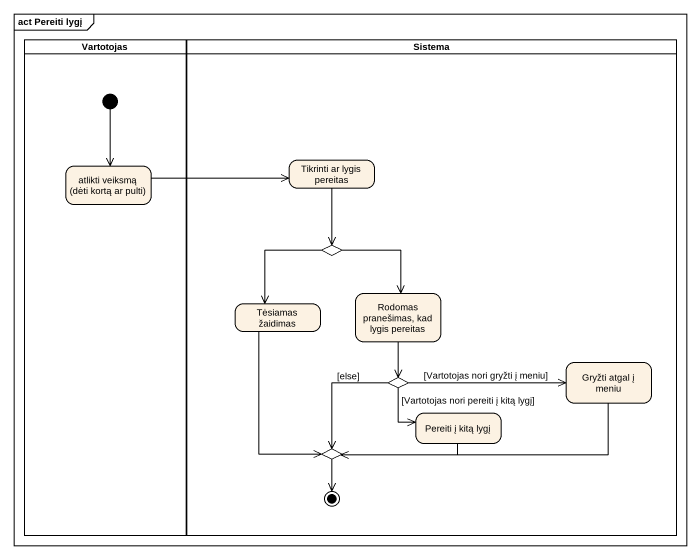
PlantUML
@startuml
mainframe act Pereiti lygį
hide empty description
state Vartotojas <<partition>> {
  state "atlikti veiksmą (dėti kortą ar pulti)" as atlikti_veiksmą_dėti_kortą
  [*] --> atlikti_veiksmą_dėti_kortą
}
state Sistema <<partition>> {
  state "Tikrinti ar lygis pereitas" as Tikrinti_ar_lygis_pereitas
  state choice1 <<choice>>
  state "Tėsiamas žaidimas" as Tėsiamas_žaidimas
  state "Rodomas pranešimas, kad lygis pereitas" as Rodomas_pranešimas_kad
  state choice2 <<choice>>
  state "Gryžti atgal į meniu" as Gryžti_atgal_į_meniu
  state "Pereiti į kitą lygį" as Pereiti_į_kitą_lygį
  state choice3 <<choice>>
  choice3 --> [*]
}
Tikrinti_ar_lygis_pereitas --> choice1
atlikti_veiksmą_dėti_kortą -right-> Tikrinti_ar_lygis_pereitas
choice1 --> Tėsiamas_žaidimas
choice1 --> Rodomas_pranešimas_kad
Tėsiamas_žaidimas --> choice3
Rodomas_pranešimas_kad --> choice2
choice2 -right-> Gryžti_atgal_į_meniu : [Vartotojas nori gryžti į meniu]
choice2 --> Pereiti_į_kitą_lygį : [Vartotojas nori pereiti į kitą lygį]
choice2 --> choice3 : [else]
Gryžti_atgal_į_meniu -left-> choice3
Pereiti_į_kitą_lygį -left-> choice3
@enduml
